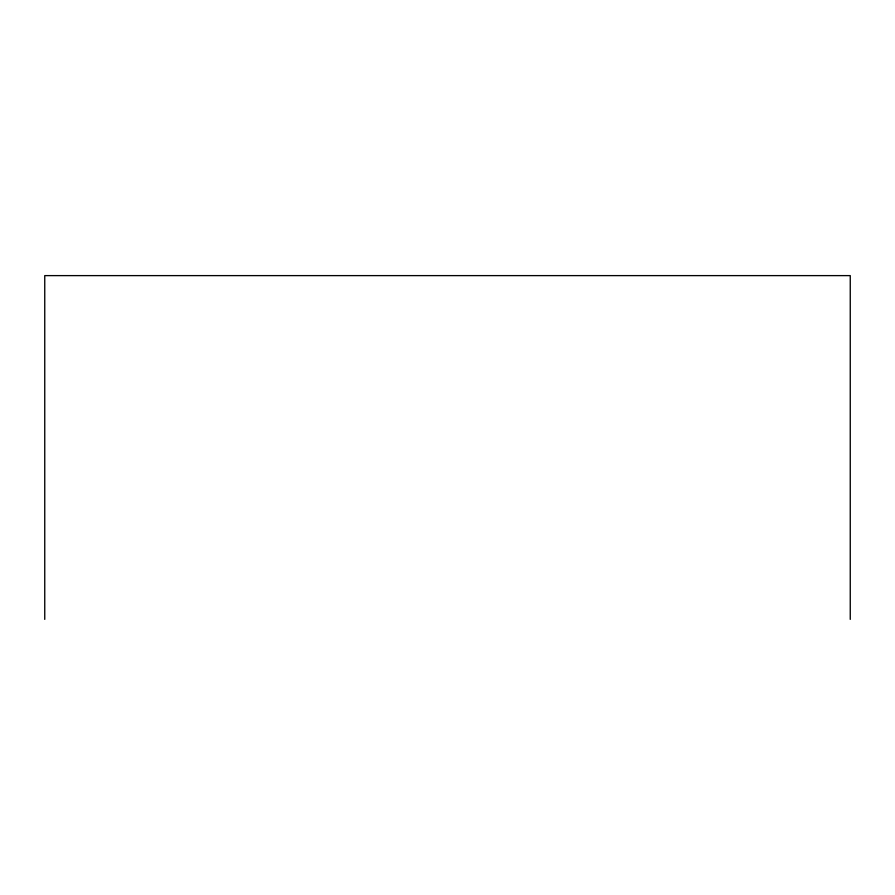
<?xml version="1.0" encoding="UTF-8"?>
<svg xmlns="http://www.w3.org/2000/svg" width="895" height="895" viewBox="0 0 895 895"><rect width="100%" height="100%" fill="white"/><g stroke="black" fill="none" stroke-linecap="round" stroke-linejoin="round"><path stroke-width="1.34" d="M850.25 619.385L850.25 275.615L44.75 275.615L44.75 619.385"/></g></svg>
